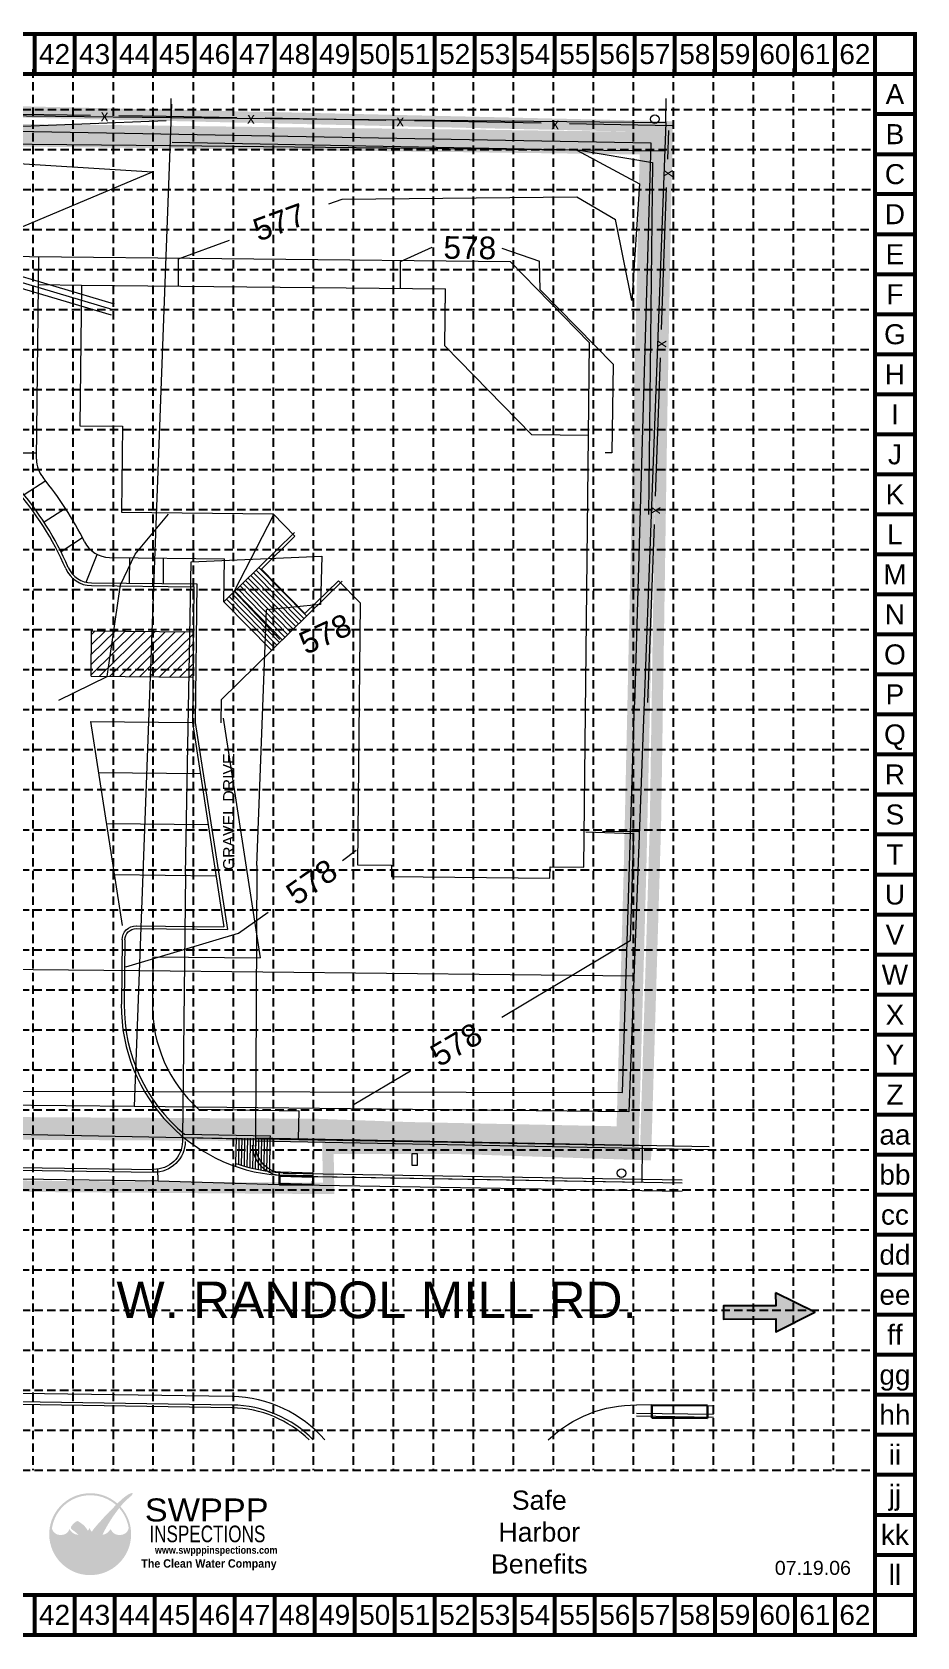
# Model space of a CAD drawing. Extents: x 4797 to 5250, y 4522 to 4806.
# Drawn here: x 5093.7 to 5250.2, y 4522.3 to 4806.1 of the extents above; entities that cross this region are included whole.
import ezdxf
from ezdxf.enums import TextEntityAlignment as Align

# ---------------------------------------------------------------- set-up
doc = ezdxf.new("R2010")
doc.units = 0
doc.header["$MEASUREMENT"] = 0
doc.linetypes.add('DGN Style 2', pattern=[15.947189, 9.568313, -6.378875])
doc.linetypes.add('HIDDEN', pattern=[0.375, 0.25, -0.125])
for name, color, linetype in [('1', 250, 'Continuous'), ('_0', 7, 'Continuous'), ('BASE', 7, 'Continuous'), ('CONTOURS', 42, 'Continuous'), ('FLOW ARROWS', 250, 'Continuous'), ('GRID', 254, 'HIDDEN'), ('Level 10', 7, 'Continuous'), ('Level 20', 7, 'Continuous'), ('LOGO', 7, 'Continuous'), ('SILT FENCE', 200, 'Continuous')]:
    doc.layers.add(name, color=color, linetype=linetype)
doc.layers.add('LIMITS OF DISTURBANCE', color=1, linetype='DGN Style 2', lineweight=35)
doc.styles.add('LOGO', font='', dxfattribs={"height": 25})
doc.styles.add('LOGO1', font='Rockeb.TTF', dxfattribs={"height": 25})
doc.styles.get("Standard").update_dxf_attribs({"font": 'ARIAL.TTF'})
doc.styles.add('Style-WORKING', font='WORKING.shx')
doc.styles.get('LOGO').set_extended_font_data('Rockwell', bold=True)

# ---------------------------------------------------------------- blocks, each defined once
blk = doc.blocks.new('A$C2CE27EB8')
at = {"layer": 'LOGO'}
h = blk.add_hatch(color=170, dxfattribs=at)
h.paths.add_polyline_path([(95.2, 59.8), (94.1, 61), (93.2, 62), (92.5, 62.9), (91.7, 64.1), (90.9, 65.6), (90.2, 66.9), (89.7, 67.9), (89.2, 68.9), (88.7, 70), (88.3, 71), (87.6, 72.6), (86.9, 74.4), (86.3, 75.8), (86, 76.7), (85.7, 77.6), (85.3, 78.5), (85, 79.4), (84.6, 80.3), (84.3, 81.3), (83.9, 82.3), (83.4, 83.3), (83, 84.3), (82.5, 85.3), (82, 86.4), (81.5, 87.4), (80.9, 88.5), (80.3, 89.5), (79.7, 90.5), (79.1, 91.6), (78.5, 92.6), (77.8, 93.5), (77.2, 94.5), (76.6, 95.4), (75.9, 96.2), (75.3, 97.1), (74.7, 97.8), (74, 98.6), (73.4, 99.3), (72.8, 100), (72.2, 100.6), (70.5, 100.6), (68.5, 100.8), (66.9, 101.1), (65.8, 101.3), (64.7, 101.6), (63.6, 102), (62.1, 102.6), (60.1, 103.7), (58.3, 104.9), (56.6, 106.2), (55.2, 107.6), (54, 109), (52.9, 110.3), (52.1, 111.5), (51.4, 112.5), (51, 112.9), (50.7, 113.4), (50.4, 113.7), (50.2, 114), (50, 114.2), (49.8, 114.4), (49.7, 114.4), (49.5, 114.4), (49.4, 114.3), (49.3, 114.2), (49.2, 114), (49.1, 113.7), (49, 113.4), (48.8, 112.6), (48.4, 111.4), (47.8, 110.2), (47.3, 109.2), (46.6, 108.1), (45.7, 107.1), (44.8, 106.1), (43.7, 105.1), (42.5, 104.1), (41.2, 103.3), (39.8, 102.5), (38.4, 101.8), (36.9, 101.2), (35.3, 100.8), (33.7, 100.4), (31.8, 100.1), (29.8, 100), (27.8, 99.9), (25.7, 99.9), (23.8, 100.1), (22, 100.4), (20.3, 100.8), (18.7, 101.4), (17.1, 102.1), (15.5, 103.1), (13.9, 104.2), (12.3, 105.4), (11.2, 106.5), (10.5, 107.3), (9.8, 108.2), (9.1, 109.1), (8.4, 110.2), (7.8, 111.4), (7.1, 112.8), (6.5, 114.4), (5.9, 116.3, -0.595729), (166.6, 175.1), (167.9, 176.4), (169, 177.5), (170, 178.6, 37.93689), (177.7, 171), (177.3, 170.5), (176.4, 169.4), (175.5, 168.3), (174.6, 167.2, -0.146449), (198.4, 116.7), (198, 115.7), (197.6, 114.8), (197.3, 114), (197, 113.2), (196.5, 111.9), (196, 110.7), (195.4, 109.5), (194.7, 108.5), (193.9, 107.5), (193.1, 106.6), (192.2, 105.7), (191.2, 104.9), (190.1, 104.1), (189, 103.3), (187.8, 102.7), (186.6, 102.1), (185.4, 101.5), (184.1, 101.1), (182.7, 100.7), (181.4, 100.4), (179.9, 100.1), (178.5, 99.9), (177, 99.8), (175.5, 99.8), (174, 99.8), (172.5, 99.9), (170.8, 100.2), (169.2, 100.5), (167.5, 100.9), (165.9, 101.5), (164.4, 102.2), (162.9, 103), (161.5, 103.9), (160.2, 105), (158.9, 106.2), (157.7, 107.4), (156.5, 108.8), (155.6, 110.1), (154.8, 111.2), (154.3, 112.1), (154, 112.6), (153.7, 113.1), (153.5, 113.5), (153.3, 113.8), (153.1, 114), (152.9, 114.1), (152.8, 114.1), (152.6, 114.1), (152.4, 114), (152.2, 113.8), (152.1, 113.6), (151.9, 113.3), (151.7, 113), (151.5, 112.7), (151.1, 111.9), (150.4, 110.8), (149.5, 109.6), (148.5, 108.5), (147.6, 107.6), (146.7, 106.7), (145.6, 105.9), (144.4, 105), (143.2, 104.2), (141.8, 103.4), (140.2, 102.5), (138.5, 101.7), (136.9, 101.2), (135.6, 100.9), (134.2, 100.6), (132.6, 100.3), (132.3, 99.4), (131.9, 98.4), (131.4, 97.3), (130.9, 96), (130.4, 94.6), (129.8, 93.1), (129.2, 91.6), (128.6, 89.9), (128, 88.2), (127.3, 86.5), (126.7, 84.8), (126.1, 83.1), (125.4, 81.4), (124.8, 79.7), (124.2, 78.1), (123.7, 76.6), (123.1, 75.1), (122.6, 73.7), (122.2, 72.5), (121.7, 71.3), (121.3, 70.3), (120.8, 68.8), (120, 67.2), (119.3, 65.7), (118.5, 64.4), (117.6, 63.3), (116.7, 62.2), (115.8, 61.2), (114.8, 60.3), (113.9, 59.5), (112.9, 58.7), (111.8, 58.1), (110.8, 57.5), (109.7, 57), (108.4, 56.5), (106.8, 56.1), (105.4, 55.9), (104.1, 55.9), (102.8, 56.1), (101.5, 56.4), (100, 56.9), (98.8, 57.4), (97.5, 58.1), (96.3, 58.8)])
h.paths.add_polyline_path([(103.2, 111.3), (101.2, 114.7), (100, 117.1), (99.4, 115.4), (97.5, 112.3), (96, 110.6), (96.2, 110.3), (96.5, 109.8), (96.7, 109.3), (97, 108.9), (97.3, 108.5), (97.5, 108.2), (97.7, 107.9), (97.9, 107.6), (98.2, 107.4), (98.4, 107.2), (98.6, 107.1), (98.8, 106.9), (99, 106.8), (99.2, 106.6), (99.4, 106.5), (99.6, 106.4), (99.8, 106.3), (100, 106.3), (100.2, 106.2), (100.5, 106.1), (100.7, 106.1), (100.9, 106), (101.1, 106), (101.3, 106), (101.5, 106), (101.8, 106), (102, 106), (102.2, 106), (102.4, 106), (102.6, 106), (102.8, 106.1), (102.9, 106.1), (103.1, 106.2), (103.3, 106.2), (103.5, 106.3), (103.7, 106.4), (103.9, 106.5), (104.1, 106.6), (104.2, 106.7), (104.4, 106.9), (104.6, 107), (104.8, 107.2), (105, 107.3), (105.2, 107.5), (105.4, 107.7), (105.6, 107.9), (105.9, 108.1), (106, 108.3), (104.6, 109.5)], flags=17)
blk.add_hatch(color=240, dxfattribs=at).paths.add_polyline_path([(187.7, 194.5), (189.8, 196.1), (191.5, 197.4), (193, 198.5), (194.3, 199.4), (195.4, 200.1), (196.2, 200.7), (197, 201.1), (197.6, 201.5), (198.2, 201.8), (198.7, 202.1), (199.2, 202.3), (199.7, 202.5), (200.1, 202.7), (200.4, 202.9), (200.8, 203), (201.1, 203.2), (201.5, 203.3), (201.8, 203.4), (202.1, 203.6), (202.5, 203.7), (202.8, 203.8), (203.1, 203.9), (203.4, 204.1), (203.7, 204.2), (203.9, 204.2), (204.2, 204.3), (204.4, 204.4), (204.7, 204.4), (204.9, 204.5), (205.1, 204.5), (205.3, 204.6), (205.5, 204.6), (205.7, 204.6), (205.9, 204.6), (206, 204.7), (206.2, 204.7), (206.4, 204.7), (206.6, 204.7), (206.7, 204.6), (206.9, 204.6), (207, 204.6), (207.1, 204.6), (207.2, 204.5), (207.4, 204.5), (207.5, 204.5), (207.6, 204.4), (207.6, 204.4), (207.7, 204.3), (207.8, 204.3), (207.9, 204.2), (207.9, 204.1), (208, 204.1), (208, 204), (208, 203.9), (208.1, 203.8), (208.1, 203.7), (208.1, 203.5), (208.1, 203.4), (208.1, 203.3), (208.1, 203.1), (208.1, 203), (208.1, 202.9), (208.1, 202.7), (208.1, 202.6), (208, 202.4), (208, 202.3), (207.9, 202.1), (207.8, 202), (207.7, 201.8), (207.6, 201.6), (207.5, 201.4), (207.4, 201.2), (207.2, 201), (207.1, 200.8), (206.9, 200.5), (206.7, 200.2), (206.5, 200), (206.3, 199.7), (206.1, 199.4), (205.8, 199.1), (205.5, 198.8), (205.2, 198.4), (204.9, 198.1), (204.5, 197.7), (204, 197.2), (203.4, 196.7), (202.8, 196.2), (202.1, 195.5), (201.2, 194.8), (200.3, 194), (199.3, 193.2), (198.3, 192.3), (197.2, 191.3), (196.1, 190.4), (195, 189.4), (194, 188.5), (192.9, 187.5), (192, 186.6), (191, 185.7), (190.1, 184.7), (189.1, 183.8), (188.2, 182.9), (187.3, 181.9), (186.4, 181), (185.5, 180), (184.6, 179), (183.7, 177.9), (182.7, 176.9), (181.8, 175.8), (180.9, 174.7), (180, 173.7), (179, 172.6), (178.2, 171.6), (177.3, 170.5), (176.4, 169.4), (175.5, 168.3), (174.6, 167.2), (173.7, 166), (172.7, 164.8), (171.7, 163.5), (170.6, 162.1), (169.6, 160.7), (168.5, 159.2), (167.3, 157.7), (166.2, 156.1), (165.1, 154.6), (164, 153), (162.9, 151.5), (161.8, 150), (160.8, 148.5), (159.7, 147), (158.7, 145.5), (157.7, 144), (156.7, 142.5), (155.7, 140.9), (154.7, 139.4), (153.6, 137.8), (152.6, 136.1), (151.5, 134.5), (150.5, 132.8), (149.5, 131.2), (148.5, 129.6), (147.5, 128), (146.6, 126.4), (145.7, 125), (144.9, 123.5), (144.1, 122.2), (143.4, 120.8), (142.6, 119.5), (141.9, 118.1), (141.1, 116.8), (140.4, 115.4), (139.6, 114), (138.9, 112.6), (138.1, 111.2), (137.4, 109.9), (136.7, 108.5), (136, 107.3), (135.4, 106.1), (134.9, 105.1), (134.4, 104.2), (134, 103.4), (133.6, 102.6), (133.3, 101.9), (133, 101.1), (132.6, 100.3), (132.3, 99.4), (131.9, 98.4), (131.4, 97.3), (130.9, 96), (130.4, 94.6), (129.8, 93.1), (129.2, 91.6), (128.6, 89.9), (128, 88.2), (127.3, 86.5), (126.7, 84.8), (126.1, 83.1), (125.4, 81.4), (124.8, 79.7), (124.2, 78.1), (123.7, 76.6), (123.1, 75.1), (122.6, 73.7), (122.2, 72.5), (121.7, 71.3), (121.3, 70.3), (121, 69.3), (120.6, 68.4), (120.2, 67.6), (119.9, 66.8), (119.5, 66.1), (119.1, 65.4), (118.7, 64.8), (118.3, 64.1), (117.8, 63.5), (117.4, 63), (116.9, 62.4), (116.5, 61.9), (116, 61.4), (115.5, 61), (115.1, 60.5), (114.6, 60.1), (114.1, 59.7), (113.6, 59.3), (113.1, 58.9), (112.6, 58.6), (112.1, 58.2), (111.6, 57.9), (111, 57.7), (110.5, 57.4), (110, 57.1), (109.4, 56.9), (108.9, 56.7), (108.3, 56.6), (107.8, 56.4), (107.3, 56.3), (106.8, 56.1), (106.3, 56), (105.9, 56), (105.4, 55.9), (104.9, 55.9), (104.5, 55.9), (104.1, 55.9), (103.6, 56), (103.2, 56), (102.7, 56.1), (102.3, 56.2), (101.9, 56.3), (101.4, 56.5), (101, 56.6), (100.6, 56.7), (100.1, 56.9), (99.7, 57.1), (99.3, 57.2), (98.8, 57.4), (98.4, 57.6), (98, 57.8), (97.5, 58.1), (97.1, 58.3), (96.7, 58.6), (96.3, 58.9), (95.9, 59.2), (95.6, 59.5), (95.2, 59.9), (94.8, 60.2), (94.5, 60.6), (94.1, 61), (93.8, 61.4), (93.4, 61.8), (93, 62.2), (92.7, 62.7), (92.3, 63.2), (91.9, 63.8), (91.5, 64.5), (91.1, 65.2), (90.6, 66), (90.2, 66.9), (89.7, 67.9), (89.2, 68.9), (88.7, 70), (88.3, 71), (87.8, 72), (87.4, 73), (87, 74), (86.7, 74.9), (86.3, 75.8), (86, 76.7), (85.7, 77.6), (85.3, 78.5), (85, 79.4), (84.6, 80.3), (84.3, 81.3), (83.9, 82.3), (83.4, 83.3), (83, 84.3), (82.5, 85.3), (82, 86.4), (81.5, 87.4), (80.9, 88.5), (80.3, 89.5), (79.7, 90.5), (79.1, 91.6), (78.5, 92.6), (77.8, 93.5), (77.2, 94.5), (76.6, 95.4), (75.9, 96.2), (75.3, 97.1), (74.7, 97.8), (74, 98.6), (73.4, 99.3), (72.8, 100), (72.1, 100.7), (71.4, 101.3), (70.7, 102), (69.9, 102.7), (69.1, 103.4), (68.3, 104.1), (67.5, 104.8), (66.6, 105.5), (65.8, 106.2), (64.9, 106.9), (64, 107.6), (63.2, 108.3), (62.3, 108.9), (61.5, 109.6), (60.7, 110.2), (59.9, 110.8), (59.2, 111.4), (58.5, 111.9), (57.9, 112.4), (57.3, 112.8), (56.8, 113.2), (56.4, 113.6), (56, 113.9), (55.6, 114.2), (55.3, 114.5), (55, 114.7), (54.8, 115), (54.6, 115.2), (54.4, 115.4), (54.2, 115.7), (54, 115.9), (53.9, 116.1), (53.8, 116.4), (53.7, 116.6), (53.6, 116.9), (53.5, 117.1), (53.5, 117.4), (53.4, 117.7), (53.4, 118), (53.4, 118.3), (53.4, 118.5), (53.4, 118.8), (53.5, 119.1), (53.5, 119.4), (53.6, 119.6), (53.7, 119.9), (53.8, 120.2), (53.9, 120.5), (54.1, 120.8), (54.3, 121.1), (54.5, 121.5), (54.7, 121.8), (55, 122.2), (55.3, 122.7), (55.6, 123.1), (56, 123.6), (56.4, 124), (56.8, 124.5), (57.3, 125.1), (57.7, 125.6), (58.2, 126.1), (58.8, 126.7), (59.3, 127.3), (59.9, 127.8), (60.4, 128.4), (61, 128.9), (61.6, 129.4), (62.2, 130), (62.8, 130.5), (63.3, 130.9), (63.9, 131.4), (64.4, 131.8), (64.9, 132.2), (65.4, 132.6), (65.9, 132.9), (66.3, 133.2), (66.6, 133.4), (67, 133.6), (67.3, 133.8), (67.6, 134), (67.8, 134.1), (68.1, 134.2), (68.3, 134.3), (68.6, 134.4), (68.8, 134.4), (69.1, 134.5), (69.3, 134.5), (69.5, 134.5), (69.8, 134.5), (70, 134.5), (70.2, 134.5), (70.5, 134.5), (70.7, 134.4), (70.9, 134.3), (71.1, 134.2), (71.4, 134.2), (71.6, 134), (71.9, 133.9), (72.1, 133.8), (72.4, 133.7), (72.7, 133.5), (73, 133.4), (73.3, 133.2), (73.6, 133), (74, 132.8), (74.4, 132.5), (74.9, 132.2), (75.4, 131.8), (76, 131.4), (76.6, 131), (77.2, 130.6), (77.9, 130.1), (78.6, 129.6), (79.3, 129.1), (80, 128.5), (80.8, 128), (81.5, 127.4), (82.2, 126.9), (82.9, 126.3), (83.7, 125.7), (84.4, 125.2), (85.1, 124.6), (85.7, 123.9), (86.4, 123.3), (87, 122.7), (87.6, 122), (88.2, 121.4), (88.8, 120.7), (89.4, 120), (90, 119.3), (90.6, 118.6), (91.1, 117.8), (91.7, 117.1), (92.2, 116.3), (92.8, 115.6), (93.3, 114.8), (93.8, 114.1), (94.3, 113.4), (94.7, 112.7), (95.1, 112), (95.5, 111.4), (95.8, 110.8), (96.2, 110.3), (96.5, 109.8), (96.7, 109.3), (97, 108.9), (97.3, 108.5), (97.5, 108.2), (97.7, 107.9), (97.9, 107.6), (98.2, 107.4), (98.4, 107.2), (98.6, 107.1), (98.8, 106.9), (99, 106.8), (99.2, 106.6), (99.4, 106.5), (99.6, 106.4), (99.8, 106.3), (100, 106.3), (100.2, 106.2), (100.5, 106.1), (100.7, 106.1), (100.9, 106), (101.1, 106), (101.3, 106), (101.5, 106), (101.8, 106), (102, 106), (102.2, 106), (102.4, 106), (102.6, 106), (102.8, 106.1), (102.9, 106.1), (103.1, 106.2), (103.3, 106.2), (103.5, 106.3), (103.7, 106.4), (103.9, 106.5), (104.1, 106.6), (104.2, 106.7), (104.4, 106.9), (104.6, 107), (104.8, 107.2), (105, 107.3), (105.2, 107.5), (105.4, 107.7), (105.6, 107.9), (105.9, 108.1), (106.1, 108.4), (106.3, 108.6), (106.5, 108.9), (106.8, 109.2), (107, 109.6), (107.3, 109.9), (107.6, 110.3), (107.9, 110.8), (108.2, 111.2), (108.5, 111.7), (108.9, 112.2), (109.3, 112.7), (109.7, 113.3), (110.2, 113.9), (110.6, 114.5), (111.1, 115.1), (111.6, 115.8), (112.2, 116.5), (112.8, 117.2), (113.4, 117.9), (114, 118.7), (114.7, 119.5), (115.4, 120.3), (116.1, 121.2), (116.8, 122.1), (117.6, 123), (118.4, 123.9), (119.2, 124.9), (120.1, 125.9), (121, 126.9), (121.9, 128), (122.9, 129.1), (123.9, 130.2), (124.9, 131.3), (125.9, 132.4), (126.9, 133.4), (127.9, 134.5), (128.9, 135.6), (129.8, 136.6), (130.7, 137.6), (131.6, 138.6), (132.4, 139.5), (133.3, 140.5), (134.1, 141.5), (135, 142.4), (135.8, 143.4), (136.7, 144.4), (137.6, 145.4), (138.6, 146.4), (139.5, 147.5), (140.5, 148.5), (141.5, 149.6), (142.6, 150.7), (143.6, 151.9), (144.8, 153), (145.9, 154.2), (147.1, 155.4), (148.3, 156.6), (149.4, 157.8), (150.6, 158.9), (151.8, 160.1), (152.9, 161.2), (154, 162.3), (155, 163.3), (156.1, 164.3), (157.1, 165.3), (158.1, 166.3), (159, 167.3), (160, 168.3), (161, 169.3), (161.9, 170.3), (162.9, 171.3), (163.9, 172.3), (164.9, 173.3), (165.9, 174.4), (166.9, 175.4), (167.9, 176.4), (169, 177.5), (170, 178.5), (171.1, 179.6), (172.2, 180.7), (173.2, 181.7), (174.3, 182.8), (175.4, 183.8), (176.5, 184.8), (177.5, 185.8), (178.6, 186.8), (179.7, 187.7), (180.8, 188.7), (181.9, 189.7), (183.2, 190.8), (184.5, 192), (186, 193.2)])
for s, height, style, width, p in [('SWPPP', 57.61, 'LOGO1', 1.115, (238.8, 133.7)), ('INSPECTIONS', 41.638, 'LOGO1', 0.77, (250.3, 81.7)), ('www.swpppinspections.com', 18.669, 'LOGO', 0.9, (264.2, 52.7))]:
    blk.add_text(s, height=height, dxfattribs=dict(at, style=style, width=width)).set_placement(p)
at = {"layer": 'LOGO', "color": 170, "style": 'LOGO', "width": 0.95}
blk.add_text('The Clean Water Company', height=21.078, dxfattribs=at).set_placement((230, 17.9))
blk = doc.blocks.new('ARROW')
blk.add_lwpolyline([(-67.01, -25.36), (-59.33, -25.42), (-59.57, -56.14), (-51.89, -56.2), (-51.65, -25.48), (-43.97, -25.54), (-55.3, -2.41), (-67.01, -25.36)], close=True)
at = {"color": 254}
for points in [[(-43.97, -25.54), (-67.01, -25.36), (-55.3, -2.41), (-67.01, -25.36)], [(-59.57, -56.14), (-51.89, -56.2), (-59.33, -25.42), (-51.65, -25.48)]]:
    blk.add_solid(points, dxfattribs=at)
blk = doc.blocks.new('A$C010A45B0')
at = {"layer": 'FLOW ARROWS', "color": 200, "linetype": 'Continuous', "lineweight": 40, "ltscale": 50, "xscale": 0.3000000000001819, "yscale": 0.3000000000001819, "zscale": 0.3}
blk.add_blockref('ARROW', (20.1, 16.86), dxfattribs=at)
blk = doc.blocks.new('A$C037F01FE')
at = {"layer": 'GRID', "linetype": 'HIDDEN', "ltscale": 6}
for p, q in [((7.05, 247.79), (7.05, 0)), ((14.13, 247.79), (14.13, 0)), ((21.21, 247.79), (21.21, 0)), ((28.28, 247.79), (28.28, 0)), ((35.36, 247.79), (35.36, 0)), ((42.44, 247.79), (42.44, 0)), ((49.51, 247.79), (49.51, 0)), ((56.59, 247.79), (56.59, 0)), ((63.67, 247.79), (63.67, 0)), ((70.75, 247.79), (70.75, 0)), ((77.82, 247.79), (77.82, 0)), ((84.9, 247.79), (84.9, 0)), ((92, 247.72), (92, 0)), ((99.08, 247.72), (99.08, 0)), ((106.15, 247.72), (106.15, 0)), ((113.23, 247.72), (113.23, 0)), ((120.31, 247.72), (120.31, 0)), ((127.38, 247.72), (127.38, 0)), ((134.46, 247.72), (134.46, 0)), ((141.54, 247.72), (141.54, 0)), ((148.61, 247.72), (148.61, 0)), ((155.69, 247.72), (155.69, 0)), ((162.77, 247.72), (162.77, 0)), ((169.84, 247.72), (169.84, 0)), ((176.92, 247.72), (176.92, 0)), ((184, 247.72), (184, 0)), ((191.08, 247.72), (191.08, 0)), ((198.15, 247.72), (198.15, 0)), ((205.23, 247.72), (205.23, 0)), ((212.31, 247.72), (212.31, 0)), ((219.38, 247.72), (219.38, 0)), ((226.46, 247.72), (226.46, 0)), ((233.54, 247.72), (233.54, 0)), ((240.61, 247.72), (240.61, 0)), ((247.69, 247.72), (247.69, 0)), ((254.77, 247.72), (254.77, 0)), ((261.84, 247.72), (261.84, 0)), ((268.92, 247.72), (268.92, 0)), ((276, 247.72), (276, 0)), ((283.07, 247.72), (283.07, 0)), ((290.15, 247.72), (290.15, 0)), ((297.23, 247.72), (297.23, 0)), ((304.31, 247.72), (304.31, 0)), ((311.38, 247.72), (311.38, 0)), ((318.46, 247.72), (318.46, 0)), ((325.54, 247.72), (325.54, 0)), ((332.61, 247.72), (332.61, 0)), ((339.69, 247.72), (339.69, 0)), ((346.77, 247.72), (346.77, 0)), ((353.84, 247.72), (353.84, 0)), ((360.92, 247.72), (360.92, 0)), ((368, 247.72), (368, 0)), ((375.07, 247.72), (375.07, 0)), ((382.15, 247.72), (382.15, 0)), ((389.23, 247.72), (389.23, 0)), ((396.3, 247.72), (396.3, 0)), ((403.38, 247.72), (403.38, 0)), ((410.46, 247.72), (410.46, 0)), ((417.54, 247.72), (417.54, 0)), ((424.6, 247.84), (424.6, 0)), ((431.68, 247.84), (431.68, 0)), ((0.26, 240.62), (439.03, 240.62)), ((0.26, 233.54), (439.03, 233.54)), ((0.26, 226.47), (439.03, 226.47)), ((0, 219.41), (438.77, 219.41)), ((0, 212.34), (438.77, 212.34)), ((0, 205.26), (438.77, 205.26)), ((0, 198.18), (438.77, 198.18)), ((0, 191.11), (438.77, 191.11)), ((0, 184.03), (438.77, 184.03)), ((0, 176.95), (438.77, 176.95)), ((0, 169.88), (438.77, 169.88)), ((0, 162.8), (438.77, 162.8)), ((0, 155.72), (438.77, 155.72)), ((0, 148.65), (438.77, 148.65)), ((0, 141.57), (438.77, 141.57)), ((0, 134.49), (438.77, 134.49)), ((0, 127.41), (438.77, 127.41)), ((0, 120.34), (438.77, 120.34)), ((0, 113.26), (438.77, 113.26)), ((0, 106.18), (438.77, 106.18)), ((0, 99.11), (438.77, 99.11)), ((0, 92.03), (438.77, 92.03)), ((0, 84.95), (438.77, 84.95)), ((0, 77.88), (438.77, 77.88)), ((0, 70.8), (438.77, 70.8)), ((0, 63.72), (438.77, 63.72)), ((0, 56.65), (438.77, 56.65)), ((0, 49.57), (438.77, 49.57)), ((0, 42.49), (438.77, 42.49)), ((0, 35.42), (438.77, 35.42)), ((0.16, 28.31), (438.92, 28.31)), ((0.16, 21.23), (438.92, 21.23)), ((0.16, 14.15), (438.92, 14.15)), ((0.16, 7.08), (438.92, 7.08)), ((0.16, 0), (438.92, 0))]:
    blk.add_line(p, q, dxfattribs=at)

msp = doc.modelspace()

# ---------------------------------------------------------------- linework, layer by layer
at = {"layer": '1', "color": 7, "linetype": 'Continuous', "lineweight": 0}
for p, q in [((5118.33, 4793.36), (5111.72, 4616.07)), ((5118.27, 4791.01), (5118.3, 4794.34)), ((5205.76, 4790.09), (5205.81, 4794.34)), ((4939.35, 4792.89), (5118.27, 4791.01)), ((5104, 4791.36), (5079.69, 4791.69)), ((5117.42, 4791.18), (5109.04, 4791.29)), ((5129.89, 4790.95), (5117.42, 4791.18)), ((5118.27, 4791.01), (5205.76, 4790.09)), ((5156.28, 4790.46), (5134.93, 4790.85)), ((5183.7, 4789.96), (5161.32, 4790.37)), ((4939.3, 4787.89), (5118.22, 4786.01)), ((5206.9, 4789.53), (5188.74, 4789.86)), ((5205.76, 4790.09), (5199.22, 4615.15)), ((5206.22, 4788.66), (5206.04, 4783.64)), ((5118.22, 4786.01), (5205.71, 4785.09)), ((5032.04, 4779.55), (5107.95, 4757.06)), ((5033.04, 4780.3), (5108.23, 4758.02)), ((5031.04, 4778.8), (5107.67, 4756.1)), ((5205.85, 4778.6), (5204.94, 4753.49)), ((4957.2, 4767.83), (5178.23, 4765.5)), ((5094.81, 4761.37), (5094.86, 4766.38)), ((5178.23, 4765.5), (5192.27, 4751.16)), ((5094.48, 4730.54), (5094.81, 4761.37)), ((5102.42, 4761.29), (5094.81, 4761.37)), ((5102.42, 4761.29), (5102.15, 4736.47)), ((5166.78, 4760.62), (5102.42, 4761.29)), ((5166.67, 4750.6), (5166.78, 4760.67)), ((5166.67, 4750.6), (5166.78, 4760.62)), ((5182.08, 4734.87), (5166.67, 4750.6)), ((5182.08, 4734.87), (5166.67, 4750.6)), ((5192.1, 4734.76), (5192.27, 4751.16)), ((5204.76, 4748.46), (5203.88, 4724.03)), ((5102.15, 4736.47), (5109.66, 4736.39)), ((5109.66, 4736.39), (5109.5, 4721.17)), ((5192.1, 4734.76), (5182.08, 4734.87)), ((5192.1, 4734.76), (5182.08, 4734.87)), ((5191.29, 4658.42), (5192.1, 4734.76)), ((5094.49, 4731.6), (5089.99, 4731.65)), ((5096.1, 4726.72), (5092.29, 4724.26)), ((5099.62, 4721.84), (5095.83, 4719.4)), ((5109.5, 4721.17), (5136.32, 4720.89)), ((5136.32, 4720.89), (5140.18, 4716.95)), ((5102.62, 4716.63), (5098.82, 4714.17)), ((5140.11, 4717.58), (5127.62, 4705.35)), ((5140.18, 4716.95), (5134.25, 4711.14)), ((5203.69, 4719), (5202.55, 4687.52)), ((5103.26, 4708.81), (5105.22, 4713.7)), ((5107.39, 4713.18), (5127.7, 4712.97)), ((5110.89, 4713.14), (5110.84, 4708.64)), ((5116.9, 4713.08), (5116.85, 4708.58)), ((5120.84, 4657.14), (5121.85, 4712.41)), ((5121.85, 4712.41), (5144.94, 4713.4)), ((5127.62, 4705.35), (5127.7, 4712.97)), ((5133.34, 4710.96), (5141.74, 4702.37)), ((5133.82, 4711.42), (5142.22, 4702.84)), ((5134.25, 4711.14), (5141.95, 4703.28)), ((5144.94, 4713.4), (5144.69, 4704.87)), ((5104.18, 4708.21), (5122.3, 4708.02)), ((5104.19, 4708.71), (5122.81, 4708.51)), ((5122.3, 4708.02), (5122.05, 4683.99)), ((5122.81, 4708.51), (5122.55, 4684.02)), ((5148.51, 4709), (5127.1, 4688.03)), ((5130.48, 4708.15), (5138.88, 4699.57)), ((5130.95, 4708.62), (5139.36, 4700.04)), ((5131.43, 4709.09), (5139.84, 4700.5)), ((5131.91, 4709.55), (5140.31, 4700.97)), ((5132.38, 4710.02), (5140.79, 4701.44)), ((5132.86, 4710.49), (5141.27, 4701.9)), ((5141.95, 4703.28), (5147.88, 4709.08)), ((5147.88, 4709.08), (5151.74, 4705.15)), ((5127.62, 4705.35), (5136.02, 4696.77)), ((5128.09, 4705.82), (5136.5, 4697.24)), ((5128.57, 4706.29), (5136.97, 4697.7)), ((5129.05, 4706.75), (5137.45, 4698.17)), ((5129.52, 4707.22), (5137.93, 4698.64)), ((5130, 4707.69), (5138.41, 4699.1)), ((5151.74, 4705.15), (5151.25, 4658.85)), ((5133.46, 4658.69), (5135.16, 4703.95)), ((5144.69, 4704.87), (5135.16, 4703.95)), ((5104.12, 4692.19), (5104.2, 4700.2)), ((5104.12, 4692.46), (5111.94, 4700.12)), ((5104.14, 4694.23), (5110.17, 4700.14)), ((5104.16, 4696), (5108.4, 4700.15)), ((5104.17, 4697.77), (5106.63, 4700.17)), ((5104.19, 4699.54), (5104.86, 4700.19)), ((5104.2, 4700.2), (5122.22, 4700.01)), ((5105.62, 4692.17), (5113.71, 4700.1)), ((5107.39, 4692.15), (5115.48, 4700.08)), ((5109.15, 4692.14), (5117.25, 4700.06)), ((5110.92, 4692.12), (5119.02, 4700.04)), ((5112.69, 4692.1), (5120.79, 4700.02)), ((5114.46, 4692.08), (5122.22, 4699.67)), ((5116.23, 4692.06), (5122.2, 4697.9)), ((5118, 4692.04), (5122.18, 4696.13)), ((5119.77, 4692.02), (5122.16, 4694.36)), ((5104.12, 4692.19), (5122.14, 4692)), ((5121.54, 4692.01), (5122.14, 4692.59)), ((5127.1, 4688.03), (5127.06, 4683.94)), ((5104.03, 4684.18), (5122.05, 4683.99)), ((5104.03, 4684.18), (5109.62, 4648.13)), ((5122.05, 4683.99), (5127.63, 4647.89)), ((5122.55, 4684.02), (5128.22, 4647.38)), ((5127.49, 4684.79), (5134.05, 4642.37)), ((5105.43, 4675.15), (5123.45, 4674.97)), ((5106.83, 4666.13), (5124.84, 4665.94)), ((5191.62, 4664.65), (5200.08, 4664.39)), ((5200.94, 4664.66), (5194.59, 4664.75)), ((5200.08, 4664.39), (5199.46, 4645.38)), ((5108.23, 4657.1), (5126.24, 4656.91)), ((5120.84, 4657.14), (5120.28, 4610.64)), ((5133.46, 4658.69), (5133.21, 4609.97)), ((5151.25, 4658.85), (5157.25, 4658.78)), ((5157.25, 4658.78), (5157.23, 4656.78)), ((5185.27, 4656.49), (5185.29, 4658.49)), ((5185.29, 4658.49), (5191.29, 4658.42)), ((5157.23, 4656.78), (5185.27, 4656.49)), ((5109.6, 4645.58), (5109.48, 4634.22)), ((5110.1, 4645.57), (5109.98, 4634.21)), ((5112.12, 4648.05), (5127.63, 4647.89)), ((5112.12, 4647.55), (5128.22, 4647.38)), ((5112.61, 4640.06), (4951.66, 4641.75)), ((5200.11, 4639.14), (5112.61, 4640.06)), ((5115.07, 4642.57), (5114.98, 4634.16)), ((5115.07, 4642.57), (5134.05, 4642.37)), ((5111.72, 4616.07), (4936.23, 4617.91)), ((5199.22, 4615.15), (5111.72, 4616.07)), ((5123.12, 4615.65), (5140.91, 4615.35)), ((5140.82, 4610.35), (5140.91, 4615.35)), ((5019.38, 4612.51), (5120.28, 4610.64)), ((5120.28, 4610.64), (5120.27, 4609.92)), ((5120.28, 4610.64), (5133.19, 4610.32)), ((5120.56, 4610.6), (5201.59, 4609.23)), ((5120.63, 4611.19), (5135.83, 4610.93)), ((5129.74, 4606.03), (5129.82, 4610.53)), ((5130.24, 4605.86), (5130.32, 4610.52)), ((5130.74, 4605.7), (5130.82, 4610.52)), ((5131.24, 4605.55), (5131.32, 4610.51)), ((5131.74, 4605.41), (5131.82, 4610.5)), ((5132.23, 4605.28), (5132.32, 4610.49)), ((5132.73, 4605.15), (5132.82, 4610.48)), ((5133.19, 4610.32), (5133.2, 4609.24)), ((5213.45, 4608.44), (5133.21, 4609.97)), ((5213.46, 4608.94), (5133.22, 4610.47)), ((5133.23, 4605.04), (5133.32, 4610.47)), ((5133.73, 4604.94), (5133.82, 4610.46)), ((5134.23, 4604.84), (5134.32, 4610.46)), ((5134.73, 4604.76), (5134.82, 4610.45)), ((5135.23, 4604.68), (5135.32, 4610.44)), ((5135.73, 4604.61), (5135.82, 4610.43)), ((5135.82, 4610.43), (5135.83, 4610.93)), ((5201.59, 4609.23), (5201.52, 4602.73)), ((4945.9, 4607.01), (5115.19, 4604.47)), ((4946.11, 4607.51), (5115.2, 4604.97)), ((5129.73, 4605.5), (5129.74, 4606.03)), ((5161.87, 4607.72), (5160.87, 4607.72)), ((5160.87, 4607.72), (5160.87, 4605.72)), ((5161.87, 4605.72), (5161.87, 4607.72)), ((4945.88, 4605.51), (5115.98, 4602.96)), ((5115.98, 4602.96), (5115.93, 4605)), ((5115.98, 4602.96), (5137.39, 4602.32)), ((5143.39, 4604.32), (5135.73, 4604.54)), ((5137.39, 4602.32), (5137.41, 4604.32)), ((5137.41, 4604.32), (5137.43, 4602.29)), ((5143.39, 4603.81), (5137.42, 4603.98)), ((5137.42, 4603.82), (5208.66, 4602.62)), ((5138.12, 4604.31), (5208.67, 4603.12)), ((5143.36, 4602.31), (5143.39, 4604.32)), ((5143.38, 4603.7), (5201.52, 4602.73)), ((5160.87, 4605.72), (5161.87, 4605.72)), ((5137.39, 4602.32), (5208.64, 4601.12)), ((5143.36, 4602.31), (5137.42, 4602.48)), ((5129.09, 4564.8), (4960.5, 4567.37)), ((5129.06, 4562.8), (4960.47, 4565.37)), ((5129.07, 4563.3), (4960.48, 4565.87)), ((5214.17, 4563.11), (5200.62, 4563.32)), ((5214.18, 4561.11), (5200.59, 4561.32)), ((5214.18, 4561.61), (5200.6, 4561.82))]:
    msp.add_line(p, q, dxfattribs=at)
for centre in [(5203.84, 4790.7), (5197.93, 4604.32)]:
    msp.add_circle(centre, 0.75, dxfattribs=at)
for centre, radius, start, end in [((5099.49, 4730.49), 5.01, 179.3975, 219.4697), ((5050.02, 4689.75), 54.06, 23.4002, 41.2093), ((5050.02, 4689.75), 54.56, 23.4002, 41.2093), ((5050.02, 4689.75), 59.07, 26.3419, 39.4697), ((5107.45, 4718.19), 5.01, 206.3419, 269.3975), ((5104.23, 4713.21), 5.01, 203.4002, 269.3975), ((5104.23, 4713.21), 4.51, 203.4002, 269.3975), ((5139.51, 4633.9), 30.04, 179.3975, 269.0358), ((5139.51, 4633.9), 29.53, 179.3975, 230.2653), ((5139.51, 4633.9), 24.53, 179.3975, 228.0752), ((5139.51, 4633.9), 29.53, 250.686, 269.0358), ((5128.76, 4542.8), 20.5, 44.3863, 89.1264), ((5128.76, 4542.8), 22, 40.6774, 89.1264), ((5128.76, 4542.8), 20, 45.8057, 89.1264)]:
    msp.add_arc(centre, radius, start, end, dxfattribs=at)
at = {"layer": '1', "color": 7, "linetype": 'Continuous', "lineweight": 0, "extrusion": (0, 0, -1)}
for centre, radius, start, end in [((-5112.1, 4645.55), 2.5, 0.6025, 90.6025), ((-5112.1, 4645.55), 2, 0.6025, 90.6025), ((-5115.27, 4609.97), 5.5, 180.5398, 270.8597), ((-5115.27, 4609.97), 5, 180.5398, 270.8597), ((-5138.2, 4609.31), 5.5, 270.9642, 359.3073), ((-5138.2, 4609.31), 5, 270.9642, 359.3073), ((-5200.28, 4541.32), 22, 45.9739, 90.8996)]:
    msp.add_arc(centre, radius, start, end, dxfattribs=at)
at = {"layer": '_0', "color": 7, "linetype": 'Continuous', "lineweight": 30, "ltscale": 50}
for p, q in [((5137.43, 4602.32), (5137.44, 4603.82)), ((5137.44, 4603.82), (5143.38, 4603.69)), ((5143.38, 4603.69), (5143.37, 4602.27)), ((5143.37, 4602.27), (5137.43, 4602.32)), ((5203.29, 4561.06), (5203.31, 4563.27)), ((5203.31, 4563.27), (5213.15, 4563.2)), ((5213.14, 4560.99), (5203.29, 4561.06)), ((5213.15, 4563.2), (5213.14, 4560.99))]:
    msp.add_line(p, q, dxfattribs=at)
at = {"layer": 'BASE', "color": 9}
msp.add_line((5242.75, 4798.66), (5242.75, 4529.74), dxfattribs=at)
at = {"layer": 'BASE', "const_width": 0.708}
for points in [[(4796.91, 4522.66), (5249.83, 4522.66), (5249.83, 4805.73), (4796.91, 4805.73)], [(4803.98, 4529.74), (5242.75, 4529.74), (5242.75, 4798.66), (4803.98, 4798.66)]]:
    msp.add_lwpolyline(points, close=True, dxfattribs=at)
for points in [[(5094.13, 4798.66), (5094.13, 4805.73)], [(5101.21, 4798.66), (5101.21, 4805.73)], [(5108.29, 4798.66), (5108.29, 4805.73)], [(5115.36, 4798.66), (5115.36, 4805.73)], [(5122.44, 4798.66), (5122.44, 4805.73)], [(5129.52, 4798.66), (5129.52, 4805.73)], [(5136.6, 4798.66), (5136.6, 4805.73)], [(5143.67, 4798.66), (5143.67, 4805.73)], [(5150.75, 4798.66), (5150.75, 4805.73)], [(5157.83, 4798.66), (5157.83, 4805.73)], [(5164.9, 4798.66), (5164.9, 4805.73)], [(5171.98, 4798.66), (5171.98, 4805.73)], [(5179.06, 4798.66), (5179.06, 4805.73)], [(5186.13, 4798.66), (5186.13, 4805.73)], [(5193.21, 4798.66), (5193.21, 4805.73)], [(5200.29, 4798.66), (5200.29, 4805.73)], [(5207.36, 4798.66), (5207.36, 4805.73)], [(5214.44, 4798.66), (5214.44, 4805.73)], [(5221.52, 4798.66), (5221.52, 4805.73)], [(5228.59, 4798.66), (5228.59, 4805.73)], [(5235.67, 4798.66), (5235.67, 4805.73)], [(5242.75, 4798.66), (5242.75, 4805.73)], [(5249.83, 4798.66), (5249.83, 4805.73)], [(5249.83, 4798.66), (5242.75, 4798.66)], [(5249.83, 4791.58), (5242.75, 4791.58)], [(5249.83, 4784.5), (5242.75, 4784.5)], [(5249.83, 4777.43), (5242.75, 4777.43)], [(5249.83, 4770.35), (5242.75, 4770.35)], [(5249.83, 4763.27), (5242.75, 4763.27)], [(5249.83, 4756.2), (5242.75, 4756.2)], [(5249.83, 4749.12), (5242.75, 4749.12)], [(5249.83, 4742.04), (5242.75, 4742.04)], [(5249.83, 4734.97), (5242.75, 4734.97)], [(5249.83, 4727.89), (5242.75, 4727.89)], [(5249.83, 4720.81), (5242.75, 4720.81)], [(5249.83, 4713.73), (5242.75, 4713.73)], [(5249.83, 4706.66), (5242.75, 4706.66)], [(5249.83, 4699.58), (5242.75, 4699.58)], [(5249.83, 4692.5), (5242.75, 4692.5)], [(5249.83, 4685.43), (5242.75, 4685.43)], [(5249.83, 4678.35), (5242.75, 4678.35)], [(5249.83, 4671.27), (5242.75, 4671.27)], [(5249.83, 4664.2), (5242.75, 4664.2)], [(5249.83, 4657.12), (5242.75, 4657.12)], [(5249.83, 4650.04), (5242.75, 4650.04)], [(5249.83, 4642.97), (5242.75, 4642.97)], [(5249.83, 4635.89), (5242.75, 4635.89)], [(5249.83, 4628.81), (5242.75, 4628.81)], [(5249.83, 4621.74), (5242.75, 4621.74)], [(5249.83, 4614.66), (5242.75, 4614.66)], [(5249.83, 4607.58), (5242.75, 4607.58)], [(5249.83, 4600.51), (5242.75, 4600.51)], [(5249.83, 4593.43), (5242.75, 4593.43)], [(5249.83, 4586.35), (5242.75, 4586.35)], [(5249.83, 4579.27), (5242.75, 4579.27)], [(5249.83, 4572.2), (5242.75, 4572.2)], [(5249.83, 4565.12), (5242.75, 4565.12)], [(5249.83, 4558.04), (5242.75, 4558.04)], [(5249.83, 4550.97), (5242.75, 4550.97)], [(5249.83, 4543.89), (5242.75, 4543.89)], [(5249.83, 4536.81), (5242.75, 4536.81)], [(5094.13, 4522.66), (5094.13, 4529.74)], [(5101.21, 4522.66), (5101.21, 4529.74)], [(5108.29, 4522.66), (5108.29, 4529.74)], [(5115.36, 4522.66), (5115.36, 4529.74)], [(5122.44, 4522.66), (5122.44, 4529.74)], [(5129.52, 4522.66), (5129.52, 4529.74)], [(5136.6, 4522.66), (5136.6, 4529.74)], [(5143.67, 4522.66), (5143.67, 4529.74)], [(5150.75, 4522.66), (5150.75, 4529.74)], [(5157.83, 4522.66), (5157.83, 4529.74)], [(5164.9, 4522.66), (5164.9, 4529.74)], [(5171.98, 4522.66), (5171.98, 4529.74)], [(5179.06, 4522.66), (5179.06, 4529.74)], [(5186.13, 4522.66), (5186.13, 4529.74)], [(5193.21, 4522.66), (5193.21, 4529.74)], [(5200.29, 4522.66), (5200.29, 4529.74)], [(5207.36, 4522.66), (5207.36, 4529.74)], [(5214.44, 4522.66), (5214.44, 4529.74)], [(5221.52, 4522.66), (5221.52, 4529.74)], [(5228.59, 4522.66), (5228.59, 4529.74)], [(5235.67, 4522.66), (5235.67, 4529.74)], [(5249.83, 4529.74), (5242.75, 4529.74)], [(5242.75, 4522.66), (5242.75, 4529.74)]]:
    msp.add_lwpolyline(points, dxfattribs=at)
at = {"layer": 'CONTOURS', "color": 42, "linetype": 'Continuous', "lineweight": 0}
for p, q in [((5027.27, 4786.85), (5117.39, 4790.46)), ((5190.03, 4785.18), (5118.49, 4786.54)), ((5190.03, 4785.18), (5201.1, 4779.26)), ((5190.17, 4785.25), (5203.43, 4783.01)), ((5083.55, 4783.33), (5115, 4781.36)), ((5203.43, 4783.01), (5202.68, 4720.81)), ((5078.57, 4766.03), (5115, 4781.36)), ((5201.1, 4779.26), (5199.77, 4758.64)), ((5146.2, 4775.69), (5148.55, 4776.55)), ((5148.55, 4776.55), (5190.03, 4776.97)), ((5190.03, 4776.97), (5196.9, 4772.96)), ((5199.77, 4758.64), (5196.9, 4772.96)), ((5119.56, 4765.98), (5128.6, 4769.28)), ((5158.84, 4765.54), (5164.43, 4768.04)), ((5176.79, 4767.9), (5183.41, 4765.59)), ((5119.56, 4761.13), (5119.56, 4765.98)), ((5158.84, 4760.69), (5158.84, 4765.54)), ((5183.56, 4760.54), (5183.41, 4765.59)), ((5196.45, 4747.34), (5183.56, 4760.54)), ((5196.45, 4747.34), (5196.21, 4731.7)), ((5196.21, 4731.7), (5195.03, 4731.7)), ((5111.91, 4713.79), (5117.79, 4720.85)), ((5136.34, 4720.62), (5129.42, 4707.23)), ((5109.31, 4708.37), (5111.91, 4713.79)), ((5106.96, 4692.11), (5109.31, 4708.37)), ((5129.42, 4707.23), (5137.5, 4698.69)), ((5098.41, 4687.98), (5106.96, 4692.11)), ((5148.58, 4659.57), (5151, 4661.42)), ((5130.22, 4646.76), (5135.46, 4650.44)), ((5110.26, 4640.82), (5130.22, 4646.76)), ((5199.46, 4645.38), (5176.74, 4631.81)), ((5160.62, 4622.33), (5150.64, 4616.46))]:
    msp.add_line(p, q, dxfattribs=at)
at = {"layer": 'Level 20', "color": 7, "linetype": 'Continuous', "lineweight": 0}
for p, q in [((4936.69, 4791.43), (5203.15, 4786.51)), ((5203.15, 4786.51), (5200.21, 4687.2)), ((5198.13, 4618.59), (5200.21, 4687.2)), ((4938.78, 4619.11), (5198.13, 4618.59))]:
    msp.add_line(p, q, dxfattribs=at)
at = {"layer": 'LIMITS OF DISTURBANCE', "color": 1, "linetype": 'HIDDEN', "lineweight": 0, "ltscale": 50, "const_width": 2}
msp.add_lwpolyline([(5051.4, 4602.83), (5094.92, 4601.97), (5146.14, 4601.61), (5146.01, 4608.73), (5168.99, 4608.69), (5202.19, 4607.6), (5203.94, 4666.03), (5205.04, 4738.41), (5205.78, 4778.67), (5206.02, 4789.34), (5078.34, 4792.28)], dxfattribs=at)
at = {"layer": 'SILT FENCE', "color": 200, "linetype": 'Continuous', "lineweight": 0, "ltscale": 50, "const_width": 4}
msp.add_lwpolyline([(4932.04, 4746.27), (4932.07, 4760.09), (4933.09, 4790.31), (5006.36, 4789.57), (5072.91, 4788.1), (5203.18, 4786.43), (5200.34, 4658.54), (5199.01, 4610.56), (5160.29, 4611.35), (5143.97, 4611.93), (5036.68, 4612.53), (4947.39, 4613.78), (4934.06, 4614.27), (4929.88, 4621.84), (4928.13, 4629.83), (4929.25, 4690.97), (4930.33, 4719.54)], dxfattribs=at)

# ---------------------------------------------------------------- block references
at = {"xscale": 0.07055014578054397, "yscale": 0.07055014578054397, "zscale": 0.07055014578032309}
msp.add_blockref('A$C2CE27EB8', (5096.78, 4533.29), dxfattribs=at)
at = {"layer": 'FLOW ARROWS', "color": 200, "linetype": 'Continuous', "lineweight": 40, "ltscale": 50, "rotation": 270.6579572131318}
msp.add_blockref('A$C010A45B0', (5215.94, 4583.05), dxfattribs=at)
at = {"layer": 'GRID', "color": 200, "linetype": 'Continuous', "lineweight": 40, "ltscale": 30}
msp.add_blockref('A$C037F01FE', (4803.69, 4551.79), dxfattribs=at)

# ---------------------------------------------------------------- texts
at = {"insert": (5183.39, 4548.18), "char_height": 3.3859, "width": 20.773, "attachment_point": 2}
msp.add_mtext('Safe Harbor Benefits', dxfattribs=at)
at = {"layer": '1', "color": 7, "linetype": 'Continuous', "lineweight": 0, "style": 'Style-WORKING'}
for rotation, p in [(359.2144, (5106.52, 4791.33)), (358.9441, (5132.41, 4790.9)), (358.9441, (5158.8, 4790.41)), (358.9441, (5186.22, 4789.91)), (87.9237, (5205.95, 4781.12)), (87.9237, (5204.85, 4750.97)), (87.9237, (5203.78, 4721.52))]:
    msp.add_text('x', height=2, rotation=rotation, dxfattribs=at).set_placement(p, align=Align.MIDDLE_CENTER)
at = {"layer": '1', "color": 7, "linetype": 'Continuous', "lineweight": 0}
msp.add_text('GRAVEL DRIVE', height=2, rotation=90, dxfattribs=at).set_placement((5128.47, 4668.21), align=Align.MIDDLE_CENTER)
at = {"layer": 'BASE'}
for s, height, p in [('42', 3.538, (5097.67, 4802.2)), ('43', 3.538, (5104.75, 4802.2)), ('44', 3.538, (5111.83, 4802.2)), ('45', 3.538, (5118.9, 4802.2)), ('46', 3.538, (5125.98, 4802.2)), ('47', 3.538, (5133.06, 4802.2)), ('48', 3.538, (5140.13, 4802.2)), ('49', 3.538, (5147.21, 4802.2)), ('50', 3.538, (5154.29, 4802.2)), ('51', 3.538, (5161.36, 4802.2)), ('52', 3.538, (5168.44, 4802.2)), ('53', 3.538, (5175.52, 4802.2)), ('54', 3.538, (5182.59, 4802.2)), ('55', 3.538, (5189.67, 4802.2)), ('56', 3.538, (5196.75, 4802.2)), ('57', 3.538, (5203.83, 4802.2)), ('58', 3.538, (5210.9, 4802.2)), ('59', 3.538, (5217.98, 4802.2)), ('60', 3.538, (5225.06, 4802.2)), ('61', 3.538, (5232.13, 4802.2)), ('62', 3.538, (5239.21, 4802.2)), ('A', 3.54, (5246.29, 4795.12)), ('B', 3.54, (5246.29, 4788.04)), ('C', 3.54, (5246.29, 4780.97)), ('D', 3.54, (5246.29, 4773.89)), ('E', 3.54, (5246.29, 4766.81)), ('F', 3.54, (5246.29, 4759.73)), ('G', 3.54, (5246.29, 4752.66)), ('H', 3.54, (5246.29, 4745.58)), ('I', 3.54, (5246.29, 4738.5)), ('J', 3.54, (5246.29, 4731.43)), ('K', 3.54, (5246.29, 4724.35)), ('L', 3.54, (5246.29, 4717.27)), ('M', 3.54, (5246.29, 4710.2)), ('N', 3.54, (5246.29, 4703.12)), ('O', 3.54, (5246.29, 4696.04)), ('P', 3.54, (5246.29, 4688.97)), ('Q', 3.54, (5246.29, 4681.89)), ('R', 3.54, (5246.29, 4674.81)), ('S', 3.54, (5246.29, 4667.74)), ('T', 3.54, (5246.29, 4660.66)), ('U', 3.54, (5246.29, 4653.58)), ('V', 3.54, (5246.29, 4646.5)), ('W', 3.54, (5246.29, 4639.43)), ('X', 3.54, (5246.29, 4632.35)), ('Y', 3.54, (5246.29, 4625.27)), ('Z', 3.54, (5246.29, 4618.2)), ('aa', 3.538, (5246.29, 4611.12)), ('bb', 3.538, (5246.29, 4604.04)), ('cc', 3.538, (5246.29, 4596.97)), ('dd', 3.538, (5246.29, 4589.89)), ('ee', 3.538, (5246.29, 4582.81)), ('ff', 3.538, (5246.29, 4575.74)), ('gg', 3.538, (5246.29, 4568.66)), ('hh', 3.538, (5246.29, 4561.58)), ('ii', 3.538, (5246.29, 4554.51)), ('jj', 3.538, (5246.29, 4547.43)), ('kk', 3.538, (5246.29, 4540.35)), ('ll', 3.538, (5246.29, 4533.27)), ('42', 3.538, (5097.67, 4526.2)), ('43', 3.538, (5104.75, 4526.2)), ('44', 3.538, (5111.83, 4526.2)), ('45', 3.538, (5118.9, 4526.2)), ('46', 3.538, (5125.98, 4526.2)), ('47', 3.538, (5133.06, 4526.2)), ('48', 3.538, (5140.13, 4526.2)), ('49', 3.538, (5147.21, 4526.2)), ('50', 3.538, (5154.29, 4526.2)), ('51', 3.538, (5161.36, 4526.2)), ('52', 3.538, (5168.44, 4526.2)), ('53', 3.538, (5175.52, 4526.2)), ('54', 3.538, (5182.59, 4526.2)), ('55', 3.538, (5189.67, 4526.2)), ('56', 3.538, (5196.75, 4526.2)), ('57', 3.538, (5203.83, 4526.2)), ('58', 3.538, (5210.9, 4526.2)), ('59', 3.538, (5217.98, 4526.2)), ('60', 3.538, (5225.06, 4526.2)), ('61', 3.538, (5232.13, 4526.2)), ('62', 3.538, (5239.21, 4526.2))]:
    msp.add_text(s, height=height, dxfattribs=at).set_placement(p, align=Align.MIDDLE_CENTER)
msp.add_text('07.19.06', height=2.477, dxfattribs=at).set_placement((5231.78, 4533.28), align=Align.CENTER)
at = {"layer": 'CONTOURS', "color": 42, "linetype": 'Continuous', "lineweight": 0}
for s, rotation, p in [('577', 20.0284, (5137.4, 4772.49)), ('578', 359.3179, (5171.11, 4767.96)), ('578', 24.5672, (5145.52, 4699.68)), ('578', 35.0594, (5143.12, 4655.81)), ('578', 30.4649, (5168.68, 4627.07))]:
    msp.add_text(s, height=4, rotation=rotation, dxfattribs=at).set_placement(p, align=Align.MIDDLE_CENTER)
at = {"layer": 'Level 10', "color": 7, "linetype": 'Continuous', "lineweight": 0}
msp.add_text('W. RANDOL MILL RD.', height=6.48, dxfattribs=at).set_placement((5154.62, 4581.91), align=Align.MIDDLE_CENTER)

doc.saveas('drawing.dxf')
